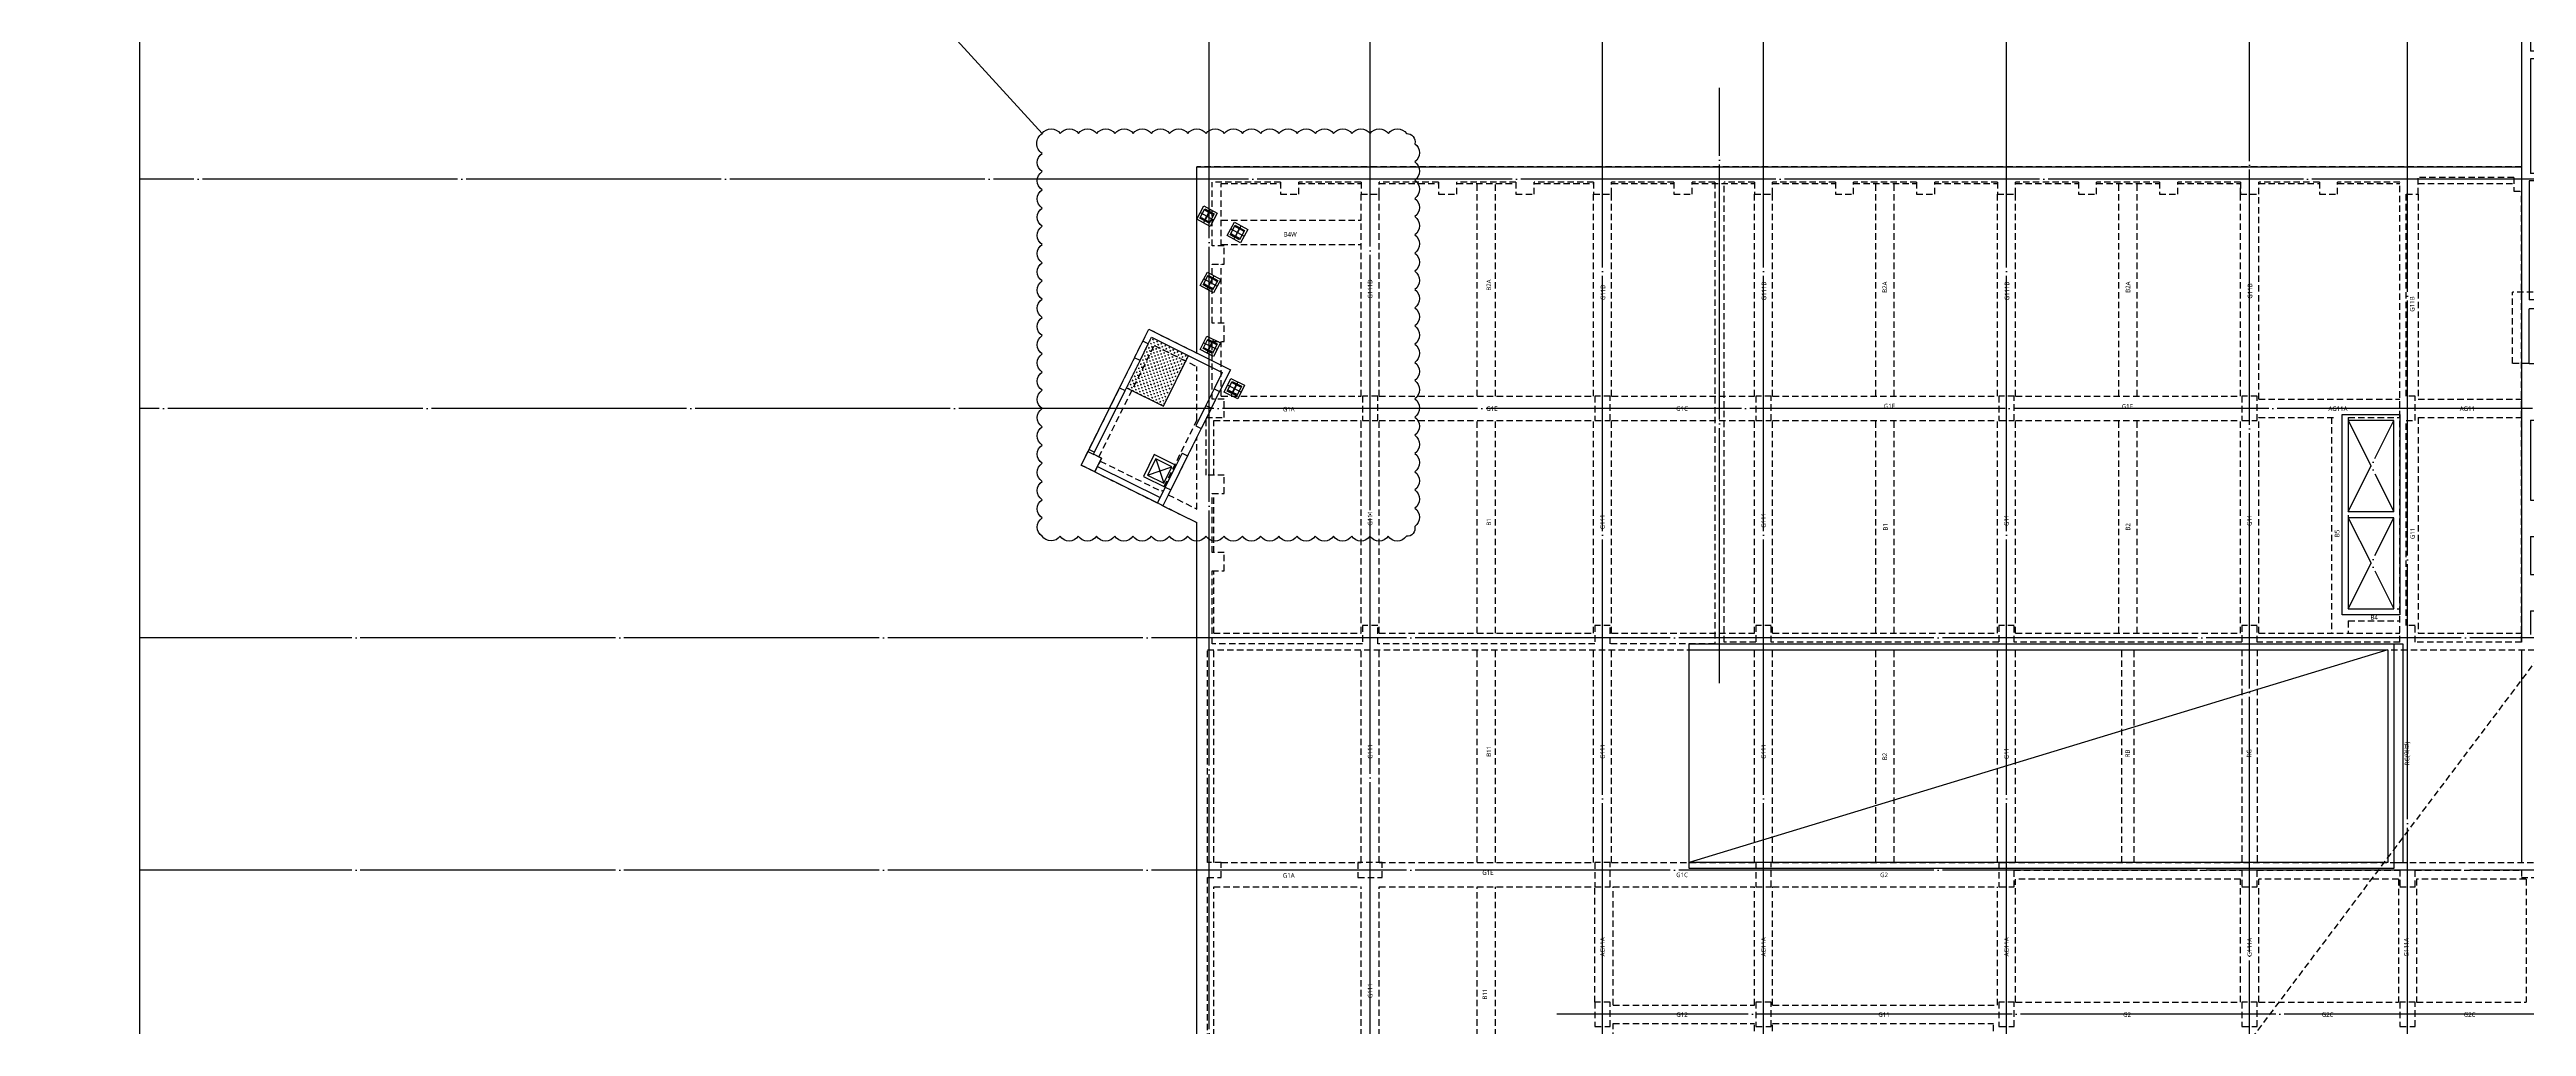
# Model space of a CAD drawing. Header units: millimetres. Extents: x 327808 to 2562540, y -728300 to 402793.
# Drawn here: x 2222577 to 2304115, y -558300 to -526137 of the extents above; entities that cross this region are included whole.
import ezdxf
from ezdxf.enums import TextEntityAlignment as Align
from ezdxf.xclip import XClip

# ---------------------------------------------------------------- set-up
doc = ezdxf.new("R2010")
doc.units = ezdxf.units.MM
doc.header["$LTSCALE"] = 140
doc.header["$XCLIPFRAME"] = 0
for name, pattern in [('XS-지하주차장$0$CEN', [62, 60, -1, 0, -1]), ('XS-지하주차장$0$DDOT', [14, 12, -1, 0, -1]), ('XS-지하주차장$0$HID', [2.3, 1.5, -0.8])]:
    doc.linetypes.add(name, pattern=pattern)
for name, color, linetype, plot in [('XS-지하주차장$0$0106', 3, 'XS-지하주차장$0$HID', False), ('XS-지하주차장$0$220126', 20, 'Continuous', False), ('XS-지하주차장$0$B-TEXT', 7, 'Continuous', False), ('XS-지하주차장$0$DEFPOINT', 144, 'Continuous', False), ('XS-지하주차장$0$G-TEXT', 3, 'Continuous', False)]:
    doc.layers.add(name, color=color, linetype=linetype, plot=plot)
for name, color, linetype in [('XS-지하주차장$0$A-STL', 3, 'Continuous'), ('XS-지하주차장$0$AWG', 5, 'XS-지하주차장$0$HID'), ('XS-지하주차장$0$B', 9, 'XS-지하주차장$0$HID'), ('XS-지하주차장$0$CEN-P', 14, 'XS-지하주차장$0$CEN'), ('XS-지하주차장$0$CROSS', 15, 'Continuous'), ('XS-지하주차장$0$DA', 7, 'XS-지하주차장$0$HID'), ('XS-지하주차장$0$EL7', 7, 'Continuous'), ('XS-지하주차장$0$G', 4, 'XS-지하주차장$0$HID'), ('XS-지하주차장$0$GG', 4, 'Continuous'), ('XS-지하주차장$0$OPEN', 9, 'XS-지하주차장$0$DDOT'), ('XS-지하주차장$0$PL', 7, 'Continuous'), ('XS-지하주차장$0$RAMP', 7, 'Continuous'), ('XS-지하주차장$0$SLAB', 3, 'Continuous'), ('XS-지하주차장$0$W1', 2, 'Continuous'), ('XS-지하주차장$0$W1-H', 11, 'XS-지하주차장$0$HID'), ('XS-지하주차장$0$W11', 40, 'Continuous'), ('XS-지하주차장$0$WG', 6, 'XS-지하주차장$0$HID'), ('XS-지하주차장$0$점검구', 7, 'Continuous')]:
    doc.layers.add(name, color=color, linetype=linetype)
doc.styles.add('XS-지하주차장$0$맑은 고딕', font='malgun.ttf')

# ---------------------------------------------------------------- blocks, each defined once
blk = doc.blocks.new('XS-지하주차장$0$B1-W')
at = {"layer": 'XS-지하주차장$0$W1-H'}
for p, q in [((42900, 140730), (42900, 129110)), ((42900, 129110), (-700, 129110)), ((-700, 122980), (-700, 129110)), ((2050, 128610), (-200, 128610)), ((-200, 126510), (-200, 128610)), ((2050, 128610), (2050, 128210)), ((2050, 128210), (2650, 128210)), ((4700, 128610), (2650, 128610)), ((2650, 128210), (2650, 128610)), ((4700, 128610), (4700, 128210)), ((4700, 128210), (5300, 128210)), ((7250, 128610), (5300, 128610)), ((5300, 128210), (5300, 128610)), ((7250, 128610), (7250, 128210)), ((7250, 128210), (7850, 128210)), ((9800, 128610), (7850, 128610)), ((7850, 128210), (7850, 128610)), ((9800, 128610), (9800, 128210)), ((9800, 128210), (10400, 128210)), ((12350, 128610), (10400, 128610)), ((10400, 128210), (10400, 128610)), ((12350, 128610), (12350, 128210)), ((12350, 128210), (12950, 128210)), ((15000, 128610), (12950, 128610)), ((12950, 128210), (12950, 128610)), ((15000, 128610), (15000, 128210)), ((15000, 128210), (15600, 128210)), ((16350, 128610), (15600, 128610)), ((15600, 128210), (15600, 128610)), ((16350, 128610), (16350, 113410)), ((17650, 128610), (16650, 128610)), ((16650, 113460), (16650, 128610)), ((17650, 128610), (17650, 128210)), ((17650, 128210), (18250, 128210)), ((20315, 128610), (18250, 128610)), ((18250, 128210), (18250, 128610)), ((20315, 128610), (20315, 128210)), ((20315, 128210), (20915, 128210)), ((22985, 128610), (20915, 128610)), ((20915, 128210), (20915, 128610)), ((22985, 128610), (22985, 128210)), ((22985, 128210), (23585, 128210)), ((25650, 128610), (23585, 128610)), ((23585, 128210), (23585, 128610)), ((25650, 128610), (25650, 128210)), ((25650, 128210), (26250, 128210)), ((28315, 128610), (26250, 128610)), ((26250, 128210), (26250, 128610)), ((28315, 128610), (28315, 128210)), ((28315, 128210), (28915, 128210)), ((30985, 128610), (28915, 128610)), ((28915, 128210), (28915, 128610)), ((30985, 128610), (30985, 128210)), ((30985, 128210), (31585, 128210)), ((33650, 128610), (31585, 128610)), ((31585, 128210), (31585, 128610)), ((33650, 128610), (33650, 128210)), ((33650, 128210), (34250, 128210)), ((36250, 128610), (34250, 128610)), ((34250, 128210), (34250, 128610)), ((36250, 128610), (36250, 128210)), ((36250, 128210), (36850, 128210)), ((38900, 128610), (36850, 128610)), ((36850, 128210), (36850, 128610)), ((38900, 113460), (38900, 128610)), ((39100, 121560), (39100, 128210)), ((39100, 128210), (39500, 128210)), ((42650, 128760), (39500, 128760)), ((39500, 128210), (39500, 128760)), ((42650, 128760), (42650, 128310)), ((42650, 128310), (42900, 128310)), ((42900, 113460), (42900, 128310)), ((200, 126510), (-200, 126510)), ((200, 125910), (200, 126510)), ((-200, 123960), (-200, 125910)), ((-200, 125910), (200, 125910)), ((200, 123960), (-200, 123960)), ((200, 123360), (200, 123960)), ((-4510, 119290), (-2286, 123767)), ((-3930, 119559), (-2105, 123231)), ((-2286, 123767), (-700, 122980)), ((-2105, 123231), (-700, 122533)), ((-200, 121460), (-200, 123360)), ((-200, 123360), (200, 123360)), ((-700, 120778), (-700, 122533)), ((5250, 121560), (4750, 121560)), ((4750, 121560), (4750, 120760)), ((5250, 120760), (5250, 121560)), ((12900, 121560), (12400, 121560)), ((12400, 121560), (12400, 120760)), ((12900, 120760), (12900, 121560)), ((18200, 121560), (17700, 121560)), ((17700, 121560), (17700, 120760)), ((18200, 120760), (18200, 121560)), ((26200, 121560), (25700, 121560)), ((25700, 121560), (25700, 120760)), ((26200, 120760), (26200, 121560)), ((34200, 121560), (33700, 121560)), ((33700, 121560), (33700, 120760)), ((34200, 120760), (34200, 121560)), ((39400, 121560), (39100, 121560)), ((39400, 120760), (39400, 121560)), ((-700, 120778), (-1869, 118424)), ((-400, 118960), (-400, 120860)), ((-400, 120860), (200, 120860)), ((200, 121460), (-200, 121460)), ((200, 120860), (200, 121460)), ((4750, 120760), (5250, 120760)), ((12400, 120760), (12900, 120760)), ((17700, 120760), (18200, 120760)), ((25700, 120760), (26200, 120760)), ((33700, 120760), (34200, 120760)), ((39100, 114010), (39100, 120760)), ((39100, 120760), (39400, 120760)), ((-700, 120216), (-1646, 118313)), ((-700, 117843), (-700, 120216)), ((-4510, 119290), (-700, 117397)), ((-3884, 119425), (-1869, 118424)), ((-1646, 118313), (-700, 117843)), ((200, 118960), (-400, 118960)), ((-200, 116410), (-200, 118360)), ((-200, 118360), (200, 118360)), ((200, 118360), (200, 118960)), ((-700, 48240), (-700, 117397)), ((200, 116410), (-200, 116410)), ((-200, 113410), (-200, 115810)), ((-200, 115810), (200, 115810)), ((200, 115810), (200, 116410)), ((4750, 113410), (-200, 113410)), ((5250, 114010), (4750, 114010)), ((4750, 114010), (4750, 113410)), ((5250, 113410), (5250, 114010)), ((12400, 113410), (5250, 113410)), ((12900, 114010), (12400, 114010)), ((12400, 114010), (12400, 113410)), ((12900, 113410), (12900, 114010)), ((16350, 113410), (12900, 113410)), ((17700, 113460), (16650, 113460)), ((18200, 114010), (17700, 114010)), ((17700, 114010), (17700, 113460)), ((18200, 113460), (18200, 114010)), ((25700, 113460), (18200, 113460)), ((26200, 114010), (25700, 114010)), ((25700, 114010), (25700, 113460)), ((26200, 113460), (26200, 114010)), ((33700, 113460), (26200, 113460)), ((34200, 114010), (33700, 114010)), ((33700, 114010), (33700, 113460)), ((34200, 113460), (34200, 114010)), ((38900, 113460), (34200, 113460)), ((39400, 114010), (39100, 114010)), ((39400, 113460), (39400, 114010)), ((42900, 113460), (39400, 113460)), ((-350, 106210), (-350, 113210)), ((-350, 113210), (51600, 113210)), ((100, 106210), (-350, 106210)), ((100, 105710), (100, 106210)), ((4600, 106210), (4600, 105710)), ((5400, 106210), (4600, 106210)), ((5400, 105710), (5400, 106210)), ((12900, 106210), (12400, 106210)), ((12400, 106210), (12400, 105410)), ((12900, 105410), (12900, 106210)), ((18200, 106210), (17700, 106210)), ((17700, 106210), (17700, 105410)), ((18200, 105410), (18200, 106210)), ((25700, 106210), (25700, 105410)), ((25700, 106210), (51600, 106210)), ((-350, 98110), (-350, 105710)), ((-350, 105710), (100, 105710)), ((4600, 105710), (5400, 105710)), ((12400, 105410), (12900, 105410)), ((17700, 105410), (18200, 105410)), ((25700, 105410), (26200, 105410)), ((26200, 105410), (26200, 105960)), ((26200, 105960), (33700, 105960)), ((33700, 105960), (33700, 105410)), ((33700, 105410), (34200, 105410)), ((34200, 105410), (34200, 105960)), ((34200, 105960), (38900, 105960)), ((38900, 105960), (38900, 105410)), ((38900, 105410), (39400, 105410)), ((39400, 105960), (42900, 105960)), ((39400, 105410), (39400, 105960)), ((42900, 105960), (42900, 105710)), ((42900, 105710), (43700, 105710)), ((12900, 101610), (12400, 101610)), ((12400, 101610), (12400, 100810)), ((12900, 100810), (12900, 101610)), ((18200, 101610), (17700, 101610)), ((17700, 101610), (17700, 100810)), ((18200, 100810), (18200, 101610)), ((26200, 101610), (25700, 101610)), ((25700, 101610), (25700, 100810)), ((26200, 100810), (26200, 101610)), ((34200, 101610), (33700, 101610)), ((33700, 101610), (33700, 100810)), ((34200, 100810), (34200, 101610)), ((39400, 101610), (38900, 101610)), ((38900, 101610), (38900, 100810)), ((39400, 100810), (39400, 101610)), ((12400, 100810), (12900, 100810)), ((17700, 100810), (18200, 100810)), ((25700, 100810), (26200, 100810)), ((33700, 100810), (34200, 100810)), ((38900, 100810), (39400, 100810))]:
    blk.add_line(p, q, dxfattribs=at)
blk.add_lwpolyline([(-3930, 119559), (-3840, 119515), (-3884, 119425)], dxfattribs=at)
blk = doc.blocks.new('XS-지하주차장$0$101')
at = {"layer": 'XS-지하주차장$0$W11'}
for p, q in [((29145, 18575), (29145, 27800)), ((29145, 27800), (40060, 27800)), ((40060, 27500), (40060, 27800)), ((30635, 27500), (29345, 27500)), ((29345, 18275), (29345, 27500)), ((30635, 27500), (30635, 27000)), ((32495, 27000), (30635, 27000)), ((32495, 27500), (32495, 27000)), ((32495, 27500), (35130, 27500)), ((35130, 27500), (35130, 27000)), ((36330, 27000), (35130, 27000)), ((36330, 27500), (37575, 27500)), ((36330, 27500), (36330, 27000)), ((37575, 27500), (37575, 27000)), ((38775, 27000), (37575, 27000)), ((38775, 27500), (38775, 27000)), ((38775, 27500), (40060, 27500)), ((37775, 24570), (36240, 24570)), ((36240, 24570), (36240, 24320)), ((37775, 24570), (37775, 24320)), ((37775, 24320), (36240, 24320)), ((30635, 22175), (30635, 21475)), ((30635, 22175), (32495, 22175)), ((32495, 22175), (32495, 19225)), ((30635, 21475), (31795, 21475)), ((31795, 21475), (31795, 20700)), ((31795, 19925), (31795, 20700)), ((30635, 19225), (30635, 19925)), ((30635, 19925), (31795, 19925)), ((30635, 19225), (32495, 19225)), ((20835, 10415), (20835, 18575)), ((29145, 18575), (20835, 18575)), ((21135, 15875), (21135, 18275)), ((21135, 18275), (23735, 18275)), ((23735, 17670), (23735, 18275)), ((24035, 17670), (24035, 18275)), ((26235, 18275), (24035, 18275)), ((26235, 17675), (26235, 18275)), ((26535, 18275), (28835, 18275)), ((26535, 17675), (26535, 18275)), ((28835, 13375), (28835, 18275)), ((29135, 10725), (29135, 18275)), ((29135, 18275), (29345, 18275)), ((23735, 17670), (24035, 17670)), ((26235, 17675), (26535, 17675)), ((26235, 15165), (26235, 16485)), ((26235, 16485), (26535, 16485)), ((26535, 15165), (26535, 16485)), ((37775, 17080), (36240, 17080)), ((36240, 16830), (36240, 17080)), ((37775, 16830), (36240, 16830)), ((37775, 16830), (37775, 17080)), ((21135, 15875), (23735, 15875)), ((21135, 11025), (21135, 15575)), ((21135, 15575), (24035, 15575)), ((23735, 15875), (23735, 16000)), ((24035, 16000), (23735, 16000)), ((24035, 15575), (24035, 16000)), ((26235, 15165), (26535, 15165)), ((23735, 11025), (23735, 14465)), ((23735, 14465), (24035, 14465)), ((24035, 10725), (24035, 14465)), ((26235, 13075), (26235, 13975)), ((26235, 13975), (26535, 13975)), ((26535, 13375), (26535, 13975)), ((32495, 14660), (30635, 14660)), ((30635, 13860), (30635, 14660)), ((32495, 14110), (32495, 14660)), ((35130, 14110), (32495, 14110)), ((35130, 14110), (35130, 14660)), ((36330, 14660), (35130, 14660)), ((36330, 13860), (36330, 14660)), ((37575, 13860), (37575, 14660)), ((38775, 14660), (37575, 14660)), ((38775, 14110), (38775, 14660)), ((40060, 14110), (38775, 14110)), ((40060, 14110), (40060, 13860)), ((7250, 13475), (0, 13475)), ((0, 13475), (0, 0)), ((300, 13175), (300, 10575)), ((4850, 13175), (300, 13175)), ((4850, 13175), (4850, 11685)), ((6950, 13175), (5150, 13175)), ((5150, 13175), (5150, 11685)), ((6950, 13175), (6950, 10065)), ((7250, 13475), (7250, 10415)), ((26235, 13075), (28835, 13075)), ((26535, 13375), (28835, 13375)), ((28835, 10725), (28835, 13075)), ((36330, 13860), (30635, 13860)), ((40060, 13860), (37575, 13860)), ((4850, 11685), (5150, 11685)), ((21135, 11025), (23735, 11025)), ((21135, 10275), (21135, 10725)), ((21135, 10725), (24035, 10725)), ((28835, 10725), (29135, 10725)), ((37775, 11090), (36240, 11090)), ((36240, 11090), (36240, 10840)), ((37775, 10840), (36240, 10840)), ((37775, 11090), (37775, 10840)), ((5840, 10575), (300, 10575)), ((5840, 10275), (300, 10275)), ((300, 10275), (300, 8925)), ((5840, 10575), (5840, 10275)), ((19235, 10065), (6950, 10065)), ((20835, 10415), (7250, 10415)), ((19235, 10065), (19235, 10275)), ((21135, 10275), (19235, 10275)), ((300, 8925), (1115, 8925)), ((300, 8625), (1115, 8625)), ((300, 8625), (300, 4630)), ((1115, 8625), (1115, 8925)), ((2325, 8625), (2325, 8925)), ((2325, 8925), (3125, 8925)), ((2325, 8625), (3125, 8625)), ((3125, 8925), (3125, 8625)), ((4345, 8925), (4345, 8625)), ((4345, 8925), (5675, 8925)), ((4345, 8625), (5375, 8625)), ((5375, 8625), (5375, 7205)), ((5675, 8925), (5675, 7505)), ((8455, 8925), (7125, 8925)), ((7125, 8925), (7125, 7505)), ((8455, 8625), (7425, 8625)), ((7425, 8625), (7425, 7205)), ((8455, 8925), (8455, 8625)), ((9675, 8925), (9675, 8625)), ((10475, 8925), (9675, 8925)), ((10475, 8625), (9675, 8625)), ((10475, 8625), (10475, 8925)), ((11685, 8625), (11685, 8925)), ((12440, 8925), (11685, 8925)), ((12290, 8625), (11685, 8625)), ((12290, 4630), (12290, 8625)), ((13205, 8925), (12440, 8925)), ((12540, 8625), (12540, 1705)), ((13205, 8625), (12540, 8625)), ((13205, 8925), (13205, 8625)), ((15215, 8925), (14425, 8925)), ((14425, 8925), (14425, 8625)), ((14915, 8625), (14425, 8625)), ((14915, 8625), (14915, 7575)), ((15215, 8925), (15215, 7875)), ((17705, 8925), (18495, 8925)), ((17705, 8925), (17705, 7875)), ((18005, 8625), (18495, 8625)), ((18005, 8625), (18005, 7575)), ((18495, 8925), (18495, 8625)), ((19715, 8925), (20480, 8925)), ((19715, 8925), (19715, 8625)), ((19715, 8625), (20355, 8625)), ((20355, 8625), (20355, 4650)), ((21245, 8925), (20480, 8925)), ((20605, 8625), (20605, 4650)), ((21245, 8625), (20605, 8625)), ((21245, 8925), (21245, 8625)), ((23255, 8925), (22465, 8925)), ((22465, 8925), (22465, 8625)), ((22955, 8625), (22465, 8625)), ((22955, 8625), (22955, 7575)), ((23255, 8925), (23255, 7875)), ((25745, 8925), (26535, 8925)), ((25745, 8925), (25745, 7875)), ((26045, 8625), (26535, 8625)), ((26045, 8625), (26045, 7575)), ((26535, 8925), (26535, 8625)), ((27755, 8925), (28535, 8925)), ((27755, 8925), (27755, 8625)), ((27755, 8625), (28535, 8625)), ((28535, 8925), (28835, 8925)), ((28535, 8625), (28535, 1705)), ((28835, 8925), (28835, 370)), ((30635, 8695), (30635, 7995)), ((30635, 8695), (32495, 8695)), ((32495, 5745), (32495, 8695)), ((2930, 7925), (2930, 7295)), ((2930, 7925), (3180, 7925)), ((3180, 7925), (3180, 7295)), ((5675, 7505), (6400, 7505)), ((7125, 7505), (6400, 7505)), ((9620, 7925), (9620, 7295)), ((9870, 7925), (9620, 7925)), ((9870, 7925), (9870, 7295)), ((16335, 7575), (14915, 7575)), ((16460, 7875), (15215, 7875)), ((16335, 4805), (16335, 7575)), ((16460, 7875), (17705, 7875)), ((16585, 4805), (16585, 7575)), ((16585, 7575), (18005, 7575)), ((24375, 7575), (22955, 7575)), ((24500, 7875), (23255, 7875)), ((24375, 4805), (24375, 7575)), ((24500, 7875), (25745, 7875)), ((24625, 4805), (24625, 7575)), ((24625, 7575), (26045, 7575)), ((30635, 7995), (31795, 7995)), ((31795, 7995), (31795, 7220)), ((2930, 7295), (3180, 7295)), ((5375, 7205), (6275, 7205)), ((6275, 1585), (6275, 7205)), ((6525, 1585), (6525, 7205)), ((7425, 7205), (6525, 7205)), ((9870, 7295), (9620, 7295)), ((31795, 6445), (31795, 7220)), ((35130, 6520), (35130, 7320)), ((36330, 7320), (35130, 7320)), ((36330, 6520), (36330, 7320)), ((37575, 6520), (37575, 7320)), ((38775, 7320), (37575, 7320)), ((38775, 6520), (38775, 7320)), ((30635, 5745), (30635, 6445)), ((30635, 6445), (31795, 6445)), ((30635, 5745), (32495, 5745)), ((36330, 6520), (35130, 6520)), ((38775, 6520), (37575, 6520)), ((300, 4630), (3180, 4630)), ((300, 4380), (3180, 4380)), ((300, 4380), (300, 1585)), ((3180, 4380), (3180, 4630)), ((12290, 4630), (9620, 4630)), ((9620, 4380), (9620, 4630)), ((12290, 4380), (9620, 4380)), ((12290, 1585), (12290, 4380)), ((16335, 4805), (16460, 4805)), ((16585, 4805), (16460, 4805)), ((20355, 4650), (20605, 4650)), ((24375, 4805), (24500, 4805)), ((24625, 4805), (24500, 4805)), ((2930, 2285), (2930, 3520)), ((2930, 3520), (3180, 3520)), ((3180, 2285), (3180, 3520)), ((9620, 2285), (9620, 3520)), ((9870, 3520), (9620, 3520)), ((9870, 2285), (9870, 3520)), ((16335, 1705), (16335, 3305)), ((16335, 3305), (16460, 3305)), ((16585, 3305), (16460, 3305)), ((16585, 1705), (16585, 3305)), ((20355, 3650), (20605, 3650)), ((20355, 3650), (20355, 1705)), ((20605, 3650), (20605, 1705)), ((24375, 1705), (24375, 3305)), ((24375, 3305), (24500, 3305)), ((24625, 3305), (24500, 3305)), ((24625, 1705), (24625, 3305)), ((37775, 3600), (36240, 3600)), ((36240, 3350), (36240, 3600)), ((37775, 3350), (36240, 3350)), ((37775, 3350), (37775, 3600)), ((2930, 2285), (3180, 2285)), ((9870, 2285), (9620, 2285)), ((12540, 1705), (13170, 1705)), ((13170, 1705), (13170, 1405)), ((14980, 1705), (16335, 1705)), ((14980, 1705), (14980, 1405)), ((17940, 1705), (16585, 1705)), ((17940, 1705), (17940, 1405)), ((20355, 1705), (19750, 1705)), ((19750, 1705), (19750, 1405)), ((20605, 1705), (21210, 1705)), ((21210, 1705), (21210, 1405)), ((23020, 1705), (24375, 1705)), ((23020, 1705), (23020, 1405)), ((25980, 1705), (24625, 1705)), ((25980, 1705), (25980, 1405)), ((28535, 1705), (27790, 1705)), ((27790, 1705), (27790, 1405)), ((300, 1585), (1600, 1585)), ((300, 1285), (1600, 1285)), ((300, 1285), (300, 300)), ((1600, 1285), (1600, 1585)), ((2910, 1585), (3310, 1585)), ((2910, 1285), (2910, 1585)), ((2910, 1285), (3310, 1285)), ((3310, 1285), (3310, 1585)), ((4920, 1585), (6275, 1585)), ((4920, 1285), (4920, 1585)), ((4920, 1285), (6275, 1285)), ((6275, 1285), (6275, 300)), ((7880, 1585), (6525, 1585)), ((7880, 1285), (6525, 1285)), ((6525, 1285), (6525, 300)), ((7880, 1285), (7880, 1585)), ((9890, 1585), (9490, 1585)), ((9490, 1285), (9490, 1585)), ((9890, 1285), (9490, 1285)), ((9890, 1285), (9890, 1585)), ((11200, 1285), (11200, 1585)), ((12290, 1585), (11200, 1585)), ((12290, 1285), (11200, 1285)), ((12290, 1285), (12290, 420)), ((12540, 1405), (12540, 420)), ((12540, 1405), (13170, 1405)), ((14980, 1405), (16335, 1405)), ((16335, 1405), (16335, 420)), ((17940, 1405), (16585, 1405)), ((16585, 1405), (16585, 420)), ((20355, 1405), (19750, 1405)), ((20355, 1405), (20355, 420)), ((20605, 1405), (20605, 420)), ((20605, 1405), (21210, 1405)), ((23020, 1405), (24375, 1405)), ((24375, 1405), (24375, 420)), ((25980, 1405), (24625, 1405)), ((24625, 1405), (24625, 370)), ((28535, 1405), (27790, 1405)), ((28535, 1405), (28535, 370)), ((32495, 920), (30635, 920)), ((30635, 370), (30635, 920)), ((32495, 420), (32495, 920)), ((35130, 420), (35130, 920)), ((36330, 920), (35130, 920)), ((36330, 420), (36330, 920)), ((38775, 920), (37575, 920)), ((37575, 420), (37575, 920)), ((38775, 420), (38775, 920)), ((0, 0), (12540, 0)), ((300, 300), (6275, 300)), ((6525, 300), (12240, 300)), ((12240, 420), (12240, 300)), ((12240, 420), (12290, 420)), ((12540, 420), (16335, 420)), ((12540, 120), (12540, 0)), ((12540, 120), (39810, 120)), ((16585, 420), (20355, 420)), ((20605, 420), (24375, 420)), ((24625, 370), (28535, 370)), ((30635, 370), (28835, 370)), ((32495, 420), (35130, 420)), ((36330, 420), (37575, 420)), ((38775, 420), (39560, 420))]:
    blk.add_line(p, q, dxfattribs=at)
for points in [[(36330, 20300), (35130, 20300), (35130, 21100), (36330, 21100)], [(38775, 20300), (37575, 20300), (37575, 21100), (38775, 21100)]]:
    blk.add_lwpolyline(points, close=True, dxfattribs=at)
blk = doc.blocks.new('XS-지하주차장$0$H-300X300X10X15')
at = {"color": 0, "linetype": 'ByBlock'}
blk.add_lwpolyline([(-150, -150), (-150, -135), (-27, -135, 0.414214), (-5, -113), (-5, 113, 0.414214), (-27, 135), (-150, 135), (-150, 150), (150, 150), (150, 135), (27, 135, 0.414214), (5, 113), (5, -113, 0.414214), (27, -135), (150, -135), (150, -150)], format="xyb", close=True, dxfattribs=at)
blk = doc.blocks.new('XS-지하주차장$0$SC1')
at = {"layer": 'XS-지하주차장$0$DEFPOINT'}
for p, q in [((-250, 0), (250, 0)), ((0, 250), (0, -250))]:
    blk.add_line(p, q, dxfattribs=at)
at = {"layer": 'XS-지하주차장$0$PL'}
blk.add_lwpolyline([(-175, -175), (-175, 175), (175, 175), (175, -175)], close=True, dxfattribs=at)
at = {"layer": 'XS-지하주차장$0$W1'}
blk.add_lwpolyline([(-250, -250), (-250, 250), (250, 250), (250, -250)], close=True, dxfattribs=at)
at = {"layer": 'XS-지하주차장$0$A-STL', "rotation": 90.0000000000057}
blk.add_blockref('XS-지하주차장$0$H-300X300X10X15', (0, 0), dxfattribs=at)
blk = doc.blocks.new('XS-지하주차장')
at = {"layer": 'XS-지하주차장$0$CROSS'}
h = blk.add_hatch(dxfattribs=at)
h.set_pattern_fill('CROSS', color=256, scale=300, angle=63.58092, style=0)
h.set_pattern_definition([(63.5809, (960655.74, 174606.71), (-33.79726, 100.53728), [37.5, -112.5]), (153.5809, (960680.87, 174615.16), (-100.53728, -33.79726), [37.5, -112.5])])
h.paths.add_polyline_path([(959028, 192086), (957815, 192689), (956989, 191028), (958203, 190425)])
at = {"layer": 'XS-지하주차장$0$0106'}
blk.add_line((986873, 160095), (1106738, 319303), dxfattribs=at)
at = {"layer": 'XS-지하주차장$0$220126'}
blk.add_line((954209, 199395), (828426, 337314), dxfattribs=at)
blk.add_lwpolyline([(954209, 199395, -0.520567), (954809, 199395, -0.520567), (955409, 199395, -0.520567), (956009, 199395, -0.520567), (956609, 199395, -0.520567), (957209, 199395, -0.520567), (957809, 199395, -0.520567), (958409, 199395, -0.520567), (959009, 199395, -0.520567), (959609, 199395, -0.520567), (960209, 199395, -0.520567), (960809, 199395, -0.520567), (961409, 199395, -0.520567), (962009, 199395, -0.520567), (962609, 199395, -0.520567), (963209, 199395, -0.520567), (963809, 199395, -0.520567), (964409, 199395, -0.520567), (965009, 199395, -0.520567), (965609, 199395, -0.520567), (966209, 199395, -0.520567), (966477, 199063, -0.520567), (966477, 198463, -0.520567), (966477, 197863, -0.520567), (966477, 197263, -0.520567), (966477, 196663, -0.520567), (966477, 196063, -0.520567), (966477, 195463, -0.520567), (966477, 194863, -0.520567), (966477, 194263, -0.520567), (966477, 193663, -0.520567), (966477, 193063, -0.520567), (966477, 192463, -0.520567), (966477, 191863, -0.520567), (966477, 191263, -0.520567), (966477, 190663, -0.520567), (966477, 190063, -0.520567), (966477, 189463, -0.520567), (966477, 188863, -0.520567), (966477, 188263, -0.520567), (966477, 187663, -0.520567), (966477, 187063, -0.520567), (966477, 186463, -0.520567), (966203, 186137, -0.520567), (965603, 186137, -0.520567), (965003, 186137, -0.520567), (964403, 186137, -0.520567), (963803, 186137, -0.520567), (963203, 186137, -0.520567), (962603, 186137, -0.520567), (962003, 186137, -0.520567), (961403, 186137, -0.520567), (960803, 186137, -0.520567), (960203, 186137, -0.520567), (959603, 186137, -0.520567), (959003, 186137, -0.520567), (958403, 186137, -0.520567), (957803, 186137, -0.520567), (957203, 186137, -0.520567), (956603, 186137, -0.520567), (956003, 186137, -0.520567), (955403, 186137, -0.520567), (954803, 186137, -0.520567), (954209, 186143, -0.520567), (954209, 186743, -0.520567), (954209, 187343, -0.520567), (954209, 187943, -0.520567), (954209, 188543, -0.520567), (954209, 189143, -0.520567), (954209, 189743, -0.520567), (954209, 190343, -0.520567), (954209, 190943, -0.520567), (954209, 191543, -0.520567), (954209, 192143, -0.520567), (954209, 192743, -0.520567), (954209, 193343, -0.520567), (954209, 193943, -0.520567), (954209, 194543, -0.520567), (954209, 195143, -0.520567), (954209, 195743, -0.520567), (954209, 196343, -0.520567), (954209, 196943, -0.520567), (954209, 197543, -0.520567), (954209, 198143, -0.520567), (954209, 198743, -0.520567)], format="xyb", close=True, dxfattribs=at)
at = {"layer": 'XS-지하주차장$0$AWG'}
for p, q in [((1002610, 191825), (1002610, 194175)), ((1003945, 194175), (1002610, 194175)), ((1003160, 191825), (1002610, 191825))]:
    blk.add_line(p, q, dxfattribs=at)
at = {"layer": 'XS-지하주차장$0$B'}
for p, q in [((968535, 190750), (968535, 197750)), ((969135, 190750), (969135, 197750)), ((981660, 190750), (981660, 197750)), ((982260, 190750), (982260, 197750)), ((989660, 190750), (989660, 197750)), ((990260, 190750), (990260, 197750)), ((960110, 196540), (964710, 196540)), ((960110, 195740), (964710, 195740)), ((996660, 190050), (996660, 182950)), ((997210, 190050), (997210, 183750)), ((968535, 182950), (968535, 189950)), ((969135, 182950), (969135, 189950)), ((981660, 182950), (981660, 189950)), ((982260, 182950), (982260, 189950)), ((989660, 182950), (989660, 189950)), ((990260, 182950), (990260, 189950)), ((997210, 183750), (998910, 183750)), ((997210, 183350), (998910, 183350)), ((997210, 183350), (997210, 182950)), ((968535, 175400), (968535, 182400)), ((969135, 175400), (969135, 182400)), ((981660, 175400), (981660, 182400)), ((982260, 175400), (982260, 182400)), ((989760, 175400), (989760, 182400)), ((990160, 175400), (990160, 182400)), ((968535, 167450), (968535, 174600)), ((969135, 167450), (969135, 174600))]:
    blk.add_line(p, q, dxfattribs=at)
at = {"layer": 'XS-지하주차장$0$CEN-P'}
for p, q in [((959710, 48390), (959710, 243390)), ((965010, 117560), (965010, 243390)), ((972660, 125550), (972660, 243390)), ((977960, 125550), (977960, 243390)), ((985960, 125550), (985960, 243390)), ((993960, 85650), (993960, 243390)), ((999160, 142100), (999160, 243390)), ((976510, 181300), (976510, 200900)), ((1004410, 197900), (924510, 197900)), ((1003270, 190350), (924510, 190350)), ((1148490, 182800), (924510, 182800)), ((1148490, 175150), (924510, 175150)), ((1020860, 170400), (971160, 170400))]:
    blk.add_line(p, q, dxfattribs=at)
at = {"layer": 'XS-지하주차장$0$DA', "linetype": 'Continuous'}
blk.add_lwpolyline([(997010, 190150), (998910, 190150), (998910, 183550), (997010, 183550)], close=True, dxfattribs=at)
for points in [[(998710, 189950), (997210, 189950), (997210, 186950), (998710, 186950), (998710, 189950)], [(998710, 186750), (997210, 186750), (997210, 183750), (998710, 183750), (998710, 186750)]]:
    blk.add_lwpolyline(points, dxfattribs=at)
at = {"layer": 'XS-지하주차장$0$DEFPOINT'}
blk.add_lwpolyline([(924510, 48390), (924510, 243390), (1148490, 243390), (1148490, 48390)], close=True, dxfattribs=at)
at = {"layer": 'XS-지하주차장$0$DEFPOINT', "linetype": 'XS-지하주차장$0$HID'}
blk.add_lwpolyline([(956170, 188705), (955948, 188257), (955500, 188480), (955722, 188927)], close=True, dxfattribs=at)
at = {"layer": 'XS-지하주차장$0$EL7'}
for p, q in [((957257, 192017), (957529, 192563)), ((957436, 191928), (957708, 192474)), ((955758, 188999), (956763, 191023)), ((955937, 188910), (956943, 190934)), ((959876, 190995), (959605, 190449)), ((959784, 190360), (960055, 190906)), ((956037, 188436), (958096, 187413)), ((958822, 188873), (958265, 187753)), ((959001, 188784), (958445, 187664)), ((958822, 188873), (959001, 188784)), ((955948, 188257), (958007, 187234)), ((958186, 187145), (959310, 186587))]:
    blk.add_line(p, q, dxfattribs=at)
for points in [[(959310, 192170), (959310, 198300), (1002910, 198300)], [(960310, 117430), (959310, 117430), (959310, 186587)]]:
    blk.add_lwpolyline(points, dxfattribs=at)
at = {"layer": 'XS-지하주차장$0$G'}
for p, q in [((964710, 190750), (964710, 197400)), ((965310, 190750), (965310, 197400)), ((972360, 190750), (972360, 197400)), ((972960, 190750), (972960, 197400)), ((977660, 190750), (977660, 197400)), ((978260, 190750), (978260, 197400)), ((985660, 190750), (985660, 197400)), ((986260, 190750), (986260, 197400)), ((993660, 197400), (993660, 197750)), ((993660, 190750), (993660, 197400)), ((994260, 197400), (994260, 197750)), ((994260, 190650), (994260, 197400)), ((999510, 197400), (999510, 190650)), ((960110, 190750), (964710, 190750)), ((965310, 190750), (972360, 190750)), ((972960, 190750), (977660, 190750)), ((978260, 190750), (985660, 190750)), ((986260, 190750), (993660, 190750)), ((994260, 190650), (998910, 190650)), ((994260, 182950), (994260, 190050)), ((994260, 190050), (996810, 190050)), ((997210, 190050), (998910, 190050)), ((999510, 190650), (1002910, 190650)), ((999510, 190050), (1002910, 190050)), ((999510, 190050), (999510, 182950)), ((959860, 189950), (964710, 189950)), ((964710, 182950), (964710, 189950)), ((965310, 189950), (972360, 189950)), ((965310, 182950), (965310, 189950)), ((972360, 182950), (972360, 189950)), ((972960, 189950), (977660, 189950)), ((972960, 182950), (972960, 189950)), ((977660, 182950), (977660, 189950)), ((978260, 189950), (985660, 189950)), ((978260, 182950), (978260, 189950)), ((985660, 182950), (985660, 189950)), ((986260, 189950), (993660, 189950)), ((986260, 182950), (986260, 189950)), ((993660, 182950), (993660, 189950)), ((964710, 175400), (964710, 182400)), ((965310, 175400), (965310, 182400)), ((972360, 175400), (972360, 182400)), ((972960, 175400), (972960, 182400)), ((977660, 175400), (977660, 182400)), ((978260, 175400), (978260, 182400)), ((985660, 175400), (985660, 182400)), ((986260, 175400), (986260, 182400)), ((993710, 182400), (993710, 175400)), ((994210, 182400), (994210, 175400)), ((960110, 175400), (964710, 175400)), ((965310, 175400), (972360, 175400)), ((972960, 175400), (977660, 175400)), ((978260, 175400), (985660, 175400)), ((959860, 174600), (964710, 174600)), ((964710, 167450), (964710, 174600)), ((965310, 167450), (965310, 174600)), ((965310, 174600), (972410, 174600)), ((972410, 170800), (972410, 174600)), ((973010, 170700), (973010, 174600)), ((973010, 174600), (977660, 174600)), ((977660, 170700), (977660, 174600)), ((978260, 174600), (985660, 174600)), ((978260, 170700), (978260, 174600)), ((985660, 170700), (985660, 174600)), ((986260, 170800), (986260, 174850)), ((993660, 170800), (993660, 174850)), ((994260, 170800), (994260, 174850)), ((998860, 174850), (998860, 170800)), ((999460, 174850), (999460, 170800)), ((1003060, 174850), (1003060, 170800)), ((973010, 170700), (977660, 170700)), ((978260, 170700), (985660, 170700)), ((986260, 170800), (993660, 170800)), ((994260, 170800), (998860, 170800)), ((999460, 170800), (1003060, 170800)), ((973010, 168950), (973010, 170100)), ((973010, 170100), (977660, 170100)), ((977660, 169200), (977660, 170100)), ((978260, 170100), (985535, 170100)), ((978260, 169200), (978260, 170100)), ((985535, 169200), (985535, 170100))]:
    blk.add_line(p, q, dxfattribs=at)
at = {"layer": 'XS-지하주차장$0$G', "linetype": 'Continuous'}
for p, q in [((998710, 182600), (999010, 182600)), ((999010, 182600), (999010, 175400)), ((998710, 175400), (999010, 175400))]:
    blk.add_line(p, q, dxfattribs=at)
at = {"layer": 'XS-지하주차장$0$GG'}
blk.add_line((1002910, 182400), (1002910, 175400), dxfattribs=at)
at = {"layer": 'XS-지하주차장$0$OPEN'}
for p, q in [((957683, 188154), (958487, 188425)), ((957950, 188692), (958220, 187887))]:
    blk.add_line(p, q, dxfattribs=at)
for points in [[(997210, 186950), (998710, 189950)], [(997210, 189950), (998710, 186950)], [(997210, 183750), (998710, 186750)], [(997210, 186750), (998710, 183750)]]:
    blk.add_lwpolyline(points, dxfattribs=at)
at = {"layer": 'XS-지하주차장$0$RAMP'}
for p, q in [((975510, 182600), (998710, 182600)), ((975510, 182400), (975510, 182600)), ((975510, 182400), (998510, 182400)), ((975510, 175400), (975510, 182400)), ((998510, 182400), (975510, 175400)), ((998510, 182400), (998510, 175400)), ((998710, 182600), (998710, 175200)), ((998510, 175400), (975510, 175400)), ((975510, 175200), (975510, 175400)), ((998710, 175200), (975510, 175200))]:
    blk.add_line(p, q, dxfattribs=at)
at = {"layer": 'XS-지하주차장$0$SLAB'}
for p, q in [((958203, 190425), (959028, 192086)), ((956989, 191028), (958203, 190425)), ((959450, 189688), (959001, 188784))]:
    blk.add_line(p, q, dxfattribs=at)
at = {"layer": 'XS-지하주차장$0$W1'}
for p, q in [((957529, 192563), (957724, 192957)), ((957708, 192474), (957529, 192563)), ((957708, 192474), (957815, 192689)), ((957724, 192957), (960411, 191623)), ((957815, 192689), (960143, 191532)), ((956763, 191023), (957257, 192017)), ((956943, 190934), (957436, 191928)), ((957436, 191928), (957257, 192017)), ((960411, 191623), (960055, 190906)), ((956763, 191023), (956943, 190934)), ((960143, 191532), (959876, 190995)), ((959876, 190995), (960055, 190906)), ((959605, 190449), (959271, 189777)), ((959784, 190360), (959450, 189688)), ((959605, 190449), (959784, 190360)), ((959271, 189777), (959450, 189688)), ((955500, 188480), (955758, 188999)), ((955948, 188257), (955500, 188480)), ((955758, 188999), (955937, 188910)), ((955901, 188838), (955937, 188910)), ((956170, 188705), (955901, 188838)), ((955948, 188257), (956170, 188705)), ((958265, 187753), (958007, 187234)), ((958445, 187664), (958186, 187145)), ((958265, 187753), (958445, 187664)), ((958186, 187145), (958007, 187234))]:
    blk.add_line(p, q, dxfattribs=at)
at = {"layer": 'XS-지하주차장$0$WG'}
for p, q in [((960110, 195700), (960110, 197750)), ((960110, 197750), (962060, 197750)), ((962660, 197750), (964710, 197750)), ((965310, 197750), (967260, 197750)), ((967860, 197750), (969810, 197750)), ((970410, 197750), (972360, 197750)), ((972960, 197750), (975010, 197750)), ((975610, 197750), (977660, 197750)), ((978260, 197750), (980325, 197750)), ((980925, 197750), (982995, 197750)), ((983595, 197750), (985660, 197750)), ((986260, 197750), (988325, 197750)), ((988925, 197750), (990995, 197750)), ((991595, 197750), (993660, 197750)), ((994260, 197750), (996260, 197750)), ((996860, 197750), (998910, 197750)), ((999510, 197750), (1002660, 197750)), ((960110, 193150), (960110, 195100)), ((960110, 190750), (960110, 192550)), ((959860, 188150), (959860, 189950)), ((959860, 185600), (959860, 187550)), ((959860, 182950), (959860, 185000)), ((959860, 182950), (964710, 182950)), ((965310, 182950), (972360, 182950)), ((972960, 182950), (977660, 182950)), ((978260, 182950), (985660, 182950)), ((986260, 182950), (993660, 182950)), ((994260, 182950), (998910, 182950)), ((999510, 182950), (1002910, 182950)), ((959860, 175400), (959860, 182400)), ((959860, 167450), (959860, 174600)), ((993660, 174850), (986260, 174850)), ((998860, 174850), (994260, 174850)), ((1003060, 174850), (999460, 174850))]:
    blk.add_line(p, q, dxfattribs=at)
at = {"layer": 'XS-지하주차장$0$점검구'}
for points in [[(958621, 188470), (957905, 188826), (957549, 188109), (958265, 187753)], [(958487, 188425), (957950, 188692), (957683, 188154), (958220, 187887)]]:
    blk.add_lwpolyline(points, close=True, dxfattribs=at)
at = {"layer": 'XS-지하주차장$0$W1'}
for p, rotation in [((959639, 196679), 61.64645411555883), ((960642, 196138), 61.64645411555883), ((959754, 194492), 61.64645411555883), ((959745, 192395), 243.5809154911988), ((960542, 190999), 243.5809154911988)]:
    blk.add_blockref('XS-지하주차장$0$SC1', p, dxfattribs=dict(at, rotation=rotation))
at = {"layer": 'XS-지하주차장$0$W1-H'}
blk.add_blockref('XS-지하주차장$0$B1-W', (960010, 69190), dxfattribs=at)
at = {"layer": 'XS-지하주차장$0$W11', "rotation": 270}
blk.add_blockref('XS-지하주차장$0$101', (1002790, 222460), dxfattribs=at)
at = {"layer": 'XS-지하주차장$0$B-TEXT', "color": 0, "style": 'XS-지하주차장$0$맑은 고딕'}
for s, p in [('B4W', (962378, 196080)), ('B4', (998060, 183468))]:
    blk.add_text(s, height=150, dxfattribs=at).set_placement(p, align=Align.MIDDLE_CENTER)
for s, p in [('G111D', (965009, 194280)), ('B2A', (968917, 194408)), ('G11B', (972673, 194164)), ('G111B', (977973, 194213)), ('B2A', (981950, 194339)), ('G111B', (985973, 194213)), ('B2A', (989957, 194339)), ('G11B', (993973, 194213)), ('G11B', (999314, 193783)), ('G111', (965009, 186730)), ('G111', (972659, 186614)), ('G111', (977959, 186663)), ('G11', (985959, 186663)), ('G11', (993959, 186663)), ('B1', (968917, 186608)), ('B1', (981970, 186448)), ('B2', (989957, 186448)), ('B5', (996840, 186233)), ('G11', (999325, 186233)), ('G111', (965009, 179055)), ('B11', (968917, 179058)), ('G111', (972659, 179055)), ('G111', (977959, 179055)), ('B2', (981950, 178889)), ('G11', (985959, 178988)), ('RB', (989944, 178988)), ('RG', (993944, 178988)), ('RG(역보)', (999144, 178988)), ('AG11A', (972659, 172620)), ('AG11A', (977959, 172620)), ('AG11A', (985959, 172620)), ('G111A', (993959, 172611)), ('G111A', (999124, 172611)), ('G111', (965009, 171178)), ('B11', (968784, 171065))]:
    blk.add_text(s, height=150, rotation=90, dxfattribs=at).set_placement(p, align=Align.MIDDLE_CENTER)
at = {"layer": 'XS-지하주차장$0$G-TEXT', "color": 3, "style": 'XS-지하주차장$0$맑은 고딕'}
for s, p in [('G1A', (962331, 190323)), ('G1E', (969020, 190341)), ('G1C', (975278, 190341)), ('G1E', (982106, 190426)), ('G1E', (989937, 190416)), ('AG11A', (996870, 190341)), ('AG11', (1001129, 190341)), ('G1A', (962331, 174973)), ('G1E', (968887, 175066)), ('G1C', (975278, 174991)), ('G2', (981928, 174991)), ('G12', (975278, 170391)), ('G11', (981928, 170391)), ('G2', (989928, 170391)), ('G2C', (996528, 170391)), ('G2C', (1001204, 170391))]:
    blk.add_text(s, height=150, dxfattribs=at).set_placement(p, align=Align.MIDDLE_CENTER)

msp = doc.modelspace()

# ---------------------------------------------------------------- block references
ref = msp.add_blockref('XS-지하주차장', (1301040, -728300))
XClip(ref).set_block_clipping_path([(0, -0.0000000001), (1261500, 297000)])

doc.saveas('drawing.dxf')
